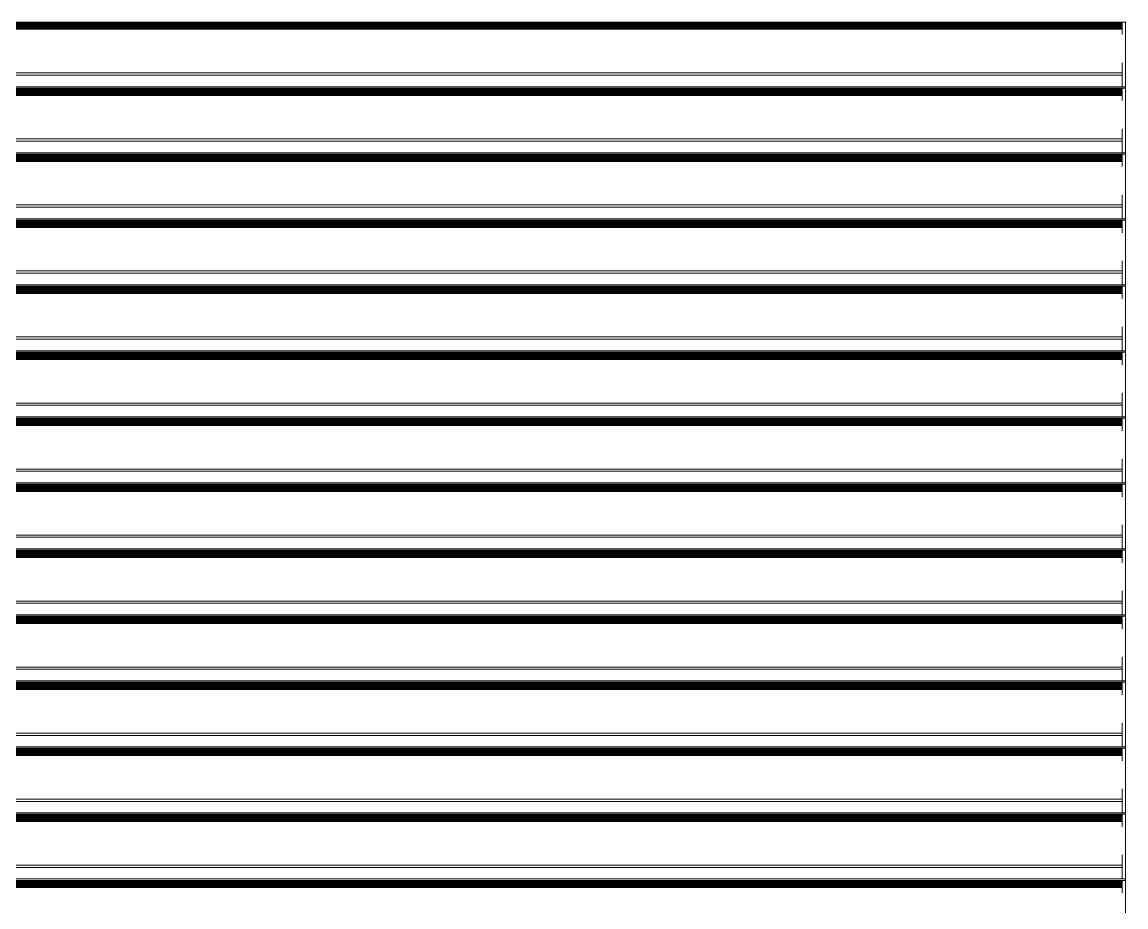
# Model space of a CAD drawing. Header units: inches. Extents: x 153221 to 157601, y -20468 to 0.
# Drawn here: x 154330.44 to 154361.76, y -20324.46 to -20299.34 of the extents above; entities that cross this region are included whole.
import ezdxf

# ---------------------------------------------------------------- set-up
doc = ezdxf.new("R2010")
doc.units = ezdxf.units.IN
doc.header["$MEASUREMENT"] = 0
doc.layers.add('DOOR-WIN RA', color=3, linetype='Continuous', lineweight=20)
doc.layers.add('HATCH RA', color=8, linetype='Continuous', lineweight=5)

# ---------------------------------------------------------------- blocks, each defined once
blk = doc.blocks.new('TDG')
at = {"layer": 'DOOR-WIN RA'}
for p, q in [((158902.078, -15992.603), (158968.483, -15992.603)), ((158968.481, -15992.628), (158902.078, -15992.628)), ((158968.481, -15992.631), (158902.078, -15992.631)), ((158968.48, -15992.647), (158902.078, -15992.647)), ((158968.48, -15992.664), (158902.078, -15992.664)), ((158968.479, -15992.683), (158968.48, -15992.664)), ((158968.48, -15992.647), (158968.481, -15992.631)), ((158968.48, -15992.664), (158968.48, -15992.647)), ((158968.481, -15992.628), (158968.483, -15992.607)), ((158968.481, -15992.631), (158968.481, -15992.628)), ((158968.483, -15992.603), (158968.58, -15992.603)), ((158968.58, -15992.603), (158968.599, -15992.603)), ((158968.58, -15992.964), (158968.58, -15992.603)), ((158968.479, -15992.683), (158902.078, -15992.683)), ((158968.479, -15992.702), (158902.078, -15992.702)), ((158968.479, -15992.721), (158902.078, -15992.721)), ((158968.478, -15992.741), (158902.078, -15992.741)), ((158968.479, -15992.761), (158902.078, -15992.761)), ((158968.479, -15992.781), (158902.078, -15992.781)), ((158968.479, -15992.8), (158902.078, -15992.8)), ((158968.48, -15992.818), (158902.078, -15992.818)), ((158968.478, -15992.741), (158968.479, -15992.721)), ((158968.479, -15992.761), (158968.478, -15992.741)), ((158968.479, -15992.702), (158968.479, -15992.683)), ((158968.479, -15992.721), (158968.479, -15992.702)), ((158968.479, -15992.781), (158968.479, -15992.761)), ((158968.479, -15992.8), (158968.479, -15992.781)), ((158968.48, -15992.818), (158968.479, -15992.8)), ((158968.482, -15992.924), (158968.48, -15992.818)), ((158968.483, -15992.975), (158968.482, -15992.924)), ((158968.58, -15994.52), (158968.58, -15992.964)), ((158968.483, -15994.52), (158968.483, -15993.808)), ((158968.476, -15994.111), (158902.078, -15994.111)), ((158968.472, -15994.177), (158902.078, -15994.177)), ((158968.483, -15994.52), (158902.078, -15994.52)), ((158902.078, -15994.562), (158968.58, -15994.562)), ((158968.481, -15994.587), (158902.078, -15994.587)), ((158968.481, -15994.589), (158902.078, -15994.589)), ((158968.48, -15994.606), (158902.078, -15994.606)), ((158968.48, -15994.623), (158902.078, -15994.623)), ((158968.479, -15994.641), (158968.48, -15994.623)), ((158968.48, -15994.606), (158968.481, -15994.589)), ((158968.48, -15994.623), (158968.48, -15994.606)), ((158968.481, -15994.587), (158968.483, -15994.566)), ((158968.481, -15994.589), (158968.481, -15994.587)), ((158968.58, -15994.52), (158968.483, -15994.52)), ((158968.58, -15994.562), (158968.58, -15994.52)), ((158968.58, -15994.923), (158968.58, -15994.562)), ((158968.479, -15994.641), (158902.078, -15994.641)), ((158968.479, -15994.66), (158902.078, -15994.66)), ((158968.479, -15994.68), (158902.078, -15994.68)), ((158968.478, -15994.7), (158902.078, -15994.7)), ((158968.479, -15994.72), (158902.078, -15994.72)), ((158968.479, -15994.739), (158902.078, -15994.739)), ((158968.479, -15994.758), (158902.078, -15994.758)), ((158968.48, -15994.777), (158902.078, -15994.777)), ((158968.478, -15994.7), (158968.479, -15994.68)), ((158968.479, -15994.72), (158968.478, -15994.7)), ((158968.479, -15994.66), (158968.479, -15994.641)), ((158968.479, -15994.68), (158968.479, -15994.66)), ((158968.479, -15994.739), (158968.479, -15994.72)), ((158968.479, -15994.758), (158968.479, -15994.739)), ((158968.48, -15994.777), (158968.479, -15994.758)), ((158968.483, -15994.934), (158968.48, -15994.777)), ((158968.58, -15996.479), (158968.58, -15994.923)), ((158968.483, -15996.479), (158968.483, -15995.767)), ((158968.476, -15996.07), (158902.078, -15996.07)), ((158968.472, -15996.135), (158902.078, -15996.135)), ((158968.483, -15996.479), (158902.078, -15996.479)), ((158902.078, -15996.521), (158968.483, -15996.521)), ((158968.481, -15996.546), (158902.078, -15996.546)), ((158968.481, -15996.548), (158902.078, -15996.548)), ((158968.48, -15996.564), (158902.078, -15996.564)), ((158968.48, -15996.582), (158902.078, -15996.582)), ((158968.479, -15996.6), (158968.48, -15996.582)), ((158968.48, -15996.564), (158968.481, -15996.548)), ((158968.48, -15996.582), (158968.48, -15996.564)), ((158968.481, -15996.546), (158968.483, -15996.525)), ((158968.481, -15996.548), (158968.481, -15996.546)), ((158968.58, -15996.479), (158968.483, -15996.479)), ((158968.483, -15996.521), (158968.58, -15996.521)), ((158968.58, -15996.521), (158968.58, -15996.479)), ((158968.58, -15996.882), (158968.58, -15996.521)), ((158968.479, -15996.6), (158902.078, -15996.6)), ((158968.479, -15996.619), (158902.078, -15996.619)), ((158968.479, -15996.639), (158902.078, -15996.639)), ((158968.478, -15996.659), (158902.078, -15996.659)), ((158968.479, -15996.679), (158902.078, -15996.679)), ((158968.479, -15996.698), (158902.078, -15996.698)), ((158968.479, -15996.717), (158902.078, -15996.717)), ((158968.48, -15996.735), (158902.078, -15996.735)), ((158968.478, -15996.659), (158968.479, -15996.639)), ((158968.479, -15996.679), (158968.478, -15996.659)), ((158968.479, -15996.619), (158968.479, -15996.6)), ((158968.479, -15996.639), (158968.479, -15996.619)), ((158968.479, -15996.698), (158968.479, -15996.679)), ((158968.479, -15996.717), (158968.479, -15996.698)), ((158968.48, -15996.735), (158968.479, -15996.717)), ((158968.483, -15996.892), (158968.48, -15996.735)), ((158968.58, -15998.438), (158968.58, -15996.882)), ((158968.483, -15998.438), (158968.483, -15997.725)), ((158968.476, -15998.029), (158902.078, -15998.029)), ((158968.472, -15998.094), (158902.078, -15998.094)), ((158968.483, -15998.438), (158902.078, -15998.438)), ((158902.078, -15998.479), (158968.483, -15998.479)), ((158968.481, -15998.504), (158902.078, -15998.504)), ((158968.481, -15998.507), (158902.078, -15998.507)), ((158968.48, -15998.523), (158902.078, -15998.523)), ((158968.48, -15998.54), (158902.078, -15998.54)), ((158968.479, -15998.559), (158902.078, -15998.559)), ((158968.479, -15998.559), (158968.48, -15998.54)), ((158968.479, -15998.578), (158968.479, -15998.559)), ((158968.48, -15998.523), (158968.481, -15998.507)), ((158968.48, -15998.54), (158968.48, -15998.523)), ((158968.481, -15998.504), (158968.483, -15998.484)), ((158968.481, -15998.507), (158968.481, -15998.504)), ((158968.58, -15998.438), (158968.483, -15998.438)), ((158968.483, -15998.479), (158968.58, -15998.479)), ((158968.58, -15998.479), (158968.58, -15998.438)), ((158968.58, -15998.84), (158968.58, -15998.479)), ((158968.479, -15998.578), (158902.078, -15998.578)), ((158968.479, -15998.597), (158902.078, -15998.597)), ((158968.478, -15998.617), (158902.078, -15998.617)), ((158968.479, -15998.637), (158902.078, -15998.637)), ((158968.479, -15998.657), (158902.078, -15998.657)), ((158968.479, -15998.676), (158902.078, -15998.676)), ((158968.48, -15998.694), (158902.078, -15998.694)), ((158968.478, -15998.617), (158968.479, -15998.597)), ((158968.479, -15998.637), (158968.478, -15998.617)), ((158968.479, -15998.597), (158968.479, -15998.578)), ((158968.479, -15998.657), (158968.479, -15998.637)), ((158968.479, -15998.676), (158968.479, -15998.657)), ((158968.48, -15998.694), (158968.479, -15998.676)), ((158968.482, -15998.8), (158968.48, -15998.694)), ((158968.483, -15998.851), (158968.482, -15998.8)), ((158968.58, -16000.396), (158968.58, -15998.84)), ((158968.483, -16000.396), (158968.483, -15999.684)), ((158968.476, -15999.987), (158902.078, -15999.987)), ((158968.472, -16000.053), (158902.078, -16000.053)), ((158968.483, -16000.396), (158902.078, -16000.396)), ((158902.078, -16000.438), (158968.483, -16000.438)), ((158968.481, -16000.463), (158902.078, -16000.463)), ((158968.481, -16000.466), (158902.078, -16000.466)), ((158968.48, -16000.482), (158902.078, -16000.482)), ((158968.48, -16000.499), (158902.078, -16000.499)), ((158968.479, -16000.517), (158902.078, -16000.517)), ((158968.479, -16000.517), (158968.48, -16000.499)), ((158968.479, -16000.536), (158968.479, -16000.517)), ((158968.48, -16000.482), (158968.481, -16000.466)), ((158968.48, -16000.499), (158968.48, -16000.482)), ((158968.481, -16000.463), (158968.483, -16000.442)), ((158968.481, -16000.466), (158968.481, -16000.463)), ((158968.58, -16000.396), (158968.483, -16000.396)), ((158968.483, -16000.438), (158968.58, -16000.438)), ((158968.58, -16000.438), (158968.58, -16000.396)), ((158968.58, -16000.799), (158968.58, -16000.438)), ((158968.479, -16000.536), (158902.078, -16000.536)), ((158968.479, -16000.556), (158902.078, -16000.556)), ((158968.478, -16000.576), (158902.078, -16000.576)), ((158968.479, -16000.596), (158902.078, -16000.596)), ((158968.479, -16000.616), (158902.078, -16000.616)), ((158968.479, -16000.635), (158902.078, -16000.635)), ((158968.48, -16000.653), (158902.078, -16000.653)), ((158968.478, -16000.576), (158968.479, -16000.556)), ((158968.479, -16000.596), (158968.478, -16000.576)), ((158968.479, -16000.556), (158968.479, -16000.536)), ((158968.479, -16000.616), (158968.479, -16000.596)), ((158968.479, -16000.635), (158968.479, -16000.616)), ((158968.48, -16000.653), (158968.479, -16000.635)), ((158968.482, -16000.758), (158968.48, -16000.653)), ((158968.483, -16000.81), (158968.482, -16000.758)), ((158968.58, -16002.355), (158968.58, -16000.799)), ((158968.483, -16002.355), (158968.483, -16001.643)), ((158968.476, -16001.946), (158902.078, -16001.946)), ((158968.472, -16002.011), (158902.078, -16002.011)), ((158968.483, -16002.355), (158902.078, -16002.355)), ((158902.078, -16002.397), (158968.483, -16002.397)), ((158968.481, -16002.422), (158902.078, -16002.422)), ((158968.481, -16002.424), (158902.078, -16002.424)), ((158968.48, -16002.44), (158902.078, -16002.44)), ((158968.48, -16002.458), (158902.078, -16002.458)), ((158968.479, -16002.476), (158902.078, -16002.476)), ((158968.479, -16002.476), (158968.48, -16002.458)), ((158968.479, -16002.495), (158968.479, -16002.476)), ((158968.48, -16002.44), (158968.481, -16002.424)), ((158968.48, -16002.458), (158968.48, -16002.44)), ((158968.481, -16002.422), (158968.483, -16002.401)), ((158968.481, -16002.424), (158968.481, -16002.422)), ((158968.58, -16002.355), (158968.483, -16002.355)), ((158968.483, -16002.397), (158968.58, -16002.397)), ((158968.58, -16002.397), (158968.58, -16002.355)), ((158968.58, -16002.758), (158968.58, -16002.397)), ((158968.479, -16002.495), (158902.078, -16002.495)), ((158968.479, -16002.515), (158902.078, -16002.515)), ((158968.478, -16002.535), (158902.078, -16002.535)), ((158968.479, -16002.555), (158902.078, -16002.555)), ((158968.479, -16002.574), (158902.078, -16002.574)), ((158968.479, -16002.593), (158902.078, -16002.593)), ((158968.48, -16002.611), (158902.078, -16002.611)), ((158968.478, -16002.535), (158968.479, -16002.515)), ((158968.479, -16002.555), (158968.478, -16002.535)), ((158968.479, -16002.515), (158968.479, -16002.495)), ((158968.479, -16002.574), (158968.479, -16002.555)), ((158968.479, -16002.593), (158968.479, -16002.574)), ((158968.48, -16002.611), (158968.479, -16002.593)), ((158968.482, -16002.717), (158968.48, -16002.611)), ((158968.483, -16002.768), (158968.482, -16002.717)), ((158968.58, -16004.314), (158968.58, -16002.758)), ((158968.483, -16004.314), (158968.483, -16003.601)), ((158968.476, -16003.905), (158902.078, -16003.905)), ((158968.472, -16003.97), (158902.078, -16003.97)), ((158968.483, -16004.314), (158902.078, -16004.314)), ((158902.078, -16004.355), (158968.58, -16004.355)), ((158968.481, -16004.38), (158902.078, -16004.38)), ((158968.481, -16004.383), (158902.078, -16004.383)), ((158968.48, -16004.399), (158902.078, -16004.399)), ((158968.48, -16004.416), (158902.078, -16004.416)), ((158968.479, -16004.435), (158902.078, -16004.435)), ((158968.479, -16004.454), (158902.078, -16004.454)), ((158968.479, -16004.435), (158968.48, -16004.416)), ((158968.479, -16004.454), (158968.479, -16004.435)), ((158968.479, -16004.474), (158968.479, -16004.454)), ((158968.48, -16004.399), (158968.481, -16004.383)), ((158968.48, -16004.416), (158968.48, -16004.399)), ((158968.481, -16004.38), (158968.483, -16004.36)), ((158968.481, -16004.383), (158968.481, -16004.38)), ((158968.58, -16004.314), (158968.483, -16004.314)), ((158968.58, -16004.355), (158968.58, -16004.314)), ((158968.58, -16004.716), (158968.58, -16004.355)), ((158968.479, -16004.474), (158902.078, -16004.474)), ((158968.478, -16004.493), (158902.078, -16004.493)), ((158968.479, -16004.513), (158902.078, -16004.513)), ((158968.479, -16004.533), (158902.078, -16004.533)), ((158968.479, -16004.552), (158902.078, -16004.552)), ((158968.48, -16004.57), (158902.078, -16004.57)), ((158968.478, -16004.493), (158968.479, -16004.474)), ((158968.479, -16004.513), (158968.478, -16004.493)), ((158968.479, -16004.533), (158968.479, -16004.513)), ((158968.479, -16004.552), (158968.479, -16004.533)), ((158968.48, -16004.57), (158968.479, -16004.552)), ((158968.483, -16004.727), (158968.48, -16004.57)), ((158968.58, -16006.272), (158968.58, -16004.716)), ((158968.483, -16006.272), (158968.483, -16005.56)), ((158968.476, -16005.863), (158902.078, -16005.863)), ((158968.472, -16005.929), (158902.078, -16005.929)), ((158968.483, -16006.272), (158902.078, -16006.272)), ((158902.078, -16006.314), (158968.483, -16006.314)), ((158968.481, -16006.339), (158902.078, -16006.339)), ((158968.481, -16006.342), (158902.078, -16006.342)), ((158968.48, -16006.358), (158902.078, -16006.358)), ((158968.48, -16006.375), (158902.078, -16006.375)), ((158968.479, -16006.393), (158902.078, -16006.393)), ((158968.479, -16006.413), (158902.078, -16006.413)), ((158968.479, -16006.393), (158968.48, -16006.375)), ((158968.479, -16006.413), (158968.479, -16006.393)), ((158968.479, -16006.432), (158968.479, -16006.413)), ((158968.48, -16006.358), (158968.481, -16006.342)), ((158968.48, -16006.375), (158968.48, -16006.358)), ((158968.481, -16006.339), (158968.483, -16006.318)), ((158968.481, -16006.342), (158968.481, -16006.339)), ((158968.58, -16006.272), (158968.483, -16006.272)), ((158968.483, -16006.314), (158968.58, -16006.314)), ((158968.58, -16006.314), (158968.58, -16006.272)), ((158968.58, -16006.675), (158968.58, -16006.314)), ((158968.479, -16006.432), (158902.078, -16006.432)), ((158968.478, -16006.452), (158902.078, -16006.452)), ((158968.479, -16006.472), (158902.078, -16006.472)), ((158968.479, -16006.492), (158902.078, -16006.492)), ((158968.479, -16006.511), (158902.078, -16006.511)), ((158968.48, -16006.529), (158902.078, -16006.529)), ((158968.478, -16006.452), (158968.479, -16006.432)), ((158968.479, -16006.472), (158968.478, -16006.452)), ((158968.479, -16006.492), (158968.479, -16006.472)), ((158968.479, -16006.511), (158968.479, -16006.492)), ((158968.48, -16006.529), (158968.479, -16006.511)), ((158968.482, -16006.634), (158968.48, -16006.529)), ((158968.483, -16006.686), (158968.482, -16006.634)), ((158968.58, -16008.231), (158968.58, -16006.675)), ((158968.483, -16008.231), (158968.483, -16007.519)), ((158968.476, -16007.822), (158902.078, -16007.822)), ((158968.472, -16007.888), (158902.078, -16007.888)), ((158968.483, -16008.231), (158902.078, -16008.231)), ((158902.078, -16008.273), (158968.483, -16008.273)), ((158968.481, -16008.298), (158902.078, -16008.298)), ((158968.481, -16008.3), (158902.078, -16008.3)), ((158968.48, -16008.316), (158902.078, -16008.316)), ((158968.48, -16008.334), (158902.078, -16008.334)), ((158968.479, -16008.352), (158902.078, -16008.352)), ((158968.479, -16008.371), (158902.078, -16008.371)), ((158968.479, -16008.352), (158968.48, -16008.334)), ((158968.479, -16008.371), (158968.479, -16008.352)), ((158968.479, -16008.391), (158968.479, -16008.371)), ((158968.48, -16008.316), (158968.481, -16008.3)), ((158968.48, -16008.334), (158968.48, -16008.316)), ((158968.481, -16008.298), (158968.483, -16008.277)), ((158968.481, -16008.3), (158968.481, -16008.298)), ((158968.58, -16008.231), (158968.483, -16008.231)), ((158968.483, -16008.273), (158968.58, -16008.273)), ((158968.58, -16008.273), (158968.58, -16008.231)), ((158968.58, -16008.634), (158968.58, -16008.273)), ((158968.479, -16008.391), (158902.078, -16008.391)), ((158968.478, -16008.411), (158902.078, -16008.411)), ((158968.479, -16008.431), (158902.078, -16008.431)), ((158968.479, -16008.45), (158902.078, -16008.45)), ((158968.479, -16008.469), (158902.078, -16008.469)), ((158968.48, -16008.487), (158902.078, -16008.487)), ((158968.478, -16008.411), (158968.479, -16008.391)), ((158968.479, -16008.431), (158968.478, -16008.411)), ((158968.479, -16008.45), (158968.479, -16008.431)), ((158968.479, -16008.469), (158968.479, -16008.45)), ((158968.48, -16008.487), (158968.479, -16008.469)), ((158968.482, -16008.593), (158968.48, -16008.487)), ((158968.483, -16008.645), (158968.482, -16008.593)), ((158968.58, -16010.19), (158968.58, -16008.634)), ((158968.483, -16010.19), (158968.483, -16009.478)), ((158968.476, -16009.781), (158902.078, -16009.781)), ((158968.472, -16009.846), (158902.078, -16009.846)), ((158968.483, -16010.19), (158902.078, -16010.19)), ((158902.078, -16010.231), (158968.483, -16010.231)), ((158968.481, -16010.256), (158902.078, -16010.256)), ((158968.481, -16010.259), (158902.078, -16010.259)), ((158968.48, -16010.275), (158902.078, -16010.275)), ((158968.48, -16010.292), (158902.078, -16010.292)), ((158968.479, -16010.311), (158902.078, -16010.311)), ((158968.479, -16010.33), (158902.078, -16010.33)), ((158968.479, -16010.311), (158968.48, -16010.292)), ((158968.479, -16010.33), (158968.479, -16010.311)), ((158968.479, -16010.35), (158968.479, -16010.33)), ((158968.48, -16010.275), (158968.481, -16010.259)), ((158968.48, -16010.292), (158968.48, -16010.275)), ((158968.481, -16010.256), (158968.483, -16010.236)), ((158968.481, -16010.259), (158968.481, -16010.256)), ((158968.58, -16010.19), (158968.483, -16010.19)), ((158968.483, -16010.231), (158968.58, -16010.231)), ((158968.58, -16010.231), (158968.58, -16010.19)), ((158968.58, -16010.592), (158968.58, -16010.231)), ((158968.479, -16010.35), (158902.078, -16010.35)), ((158968.478, -16010.369), (158902.078, -16010.369)), ((158968.479, -16010.389), (158902.078, -16010.389)), ((158968.479, -16010.409), (158902.078, -16010.409)), ((158968.479, -16010.428), (158902.078, -16010.428)), ((158968.48, -16010.446), (158902.078, -16010.446)), ((158968.478, -16010.369), (158968.479, -16010.35)), ((158968.479, -16010.389), (158968.478, -16010.369)), ((158968.479, -16010.409), (158968.479, -16010.389)), ((158968.479, -16010.428), (158968.479, -16010.409)), ((158968.48, -16010.446), (158968.479, -16010.428)), ((158968.483, -16010.603), (158968.48, -16010.446)), ((158968.58, -16012.148), (158968.58, -16010.592)), ((158968.483, -16012.148), (158968.483, -16011.436)), ((158968.476, -16011.739), (158902.078, -16011.739)), ((158968.472, -16011.805), (158902.078, -16011.805)), ((158968.483, -16012.148), (158902.078, -16012.148)), ((158902.078, -16012.19), (158968.483, -16012.19)), ((158968.481, -16012.215), (158902.078, -16012.215)), ((158968.481, -16012.218), (158902.078, -16012.218)), ((158968.48, -16012.234), (158902.078, -16012.234)), ((158968.48, -16012.251), (158902.078, -16012.251)), ((158968.479, -16012.269), (158902.078, -16012.269)), ((158968.479, -16012.289), (158902.078, -16012.289)), ((158968.479, -16012.308), (158902.078, -16012.308)), ((158968.478, -16012.328), (158968.479, -16012.308)), ((158968.479, -16012.269), (158968.48, -16012.251)), ((158968.479, -16012.289), (158968.479, -16012.269)), ((158968.479, -16012.308), (158968.479, -16012.289)), ((158968.48, -16012.234), (158968.481, -16012.218)), ((158968.48, -16012.251), (158968.48, -16012.234)), ((158968.481, -16012.215), (158968.483, -16012.194)), ((158968.481, -16012.218), (158968.481, -16012.215)), ((158968.58, -16012.148), (158968.483, -16012.148)), ((158968.483, -16012.19), (158968.58, -16012.19)), ((158968.58, -16012.19), (158968.58, -16012.148)), ((158968.58, -16012.551), (158968.58, -16012.19)), ((158968.478, -16012.328), (158902.078, -16012.328)), ((158968.479, -16012.348), (158902.078, -16012.348)), ((158968.479, -16012.368), (158902.078, -16012.368)), ((158968.479, -16012.387), (158902.078, -16012.387)), ((158968.48, -16012.405), (158902.078, -16012.405)), ((158968.479, -16012.348), (158968.478, -16012.328)), ((158968.479, -16012.368), (158968.479, -16012.348)), ((158968.479, -16012.387), (158968.479, -16012.368)), ((158968.48, -16012.405), (158968.479, -16012.387)), ((158968.482, -16012.51), (158968.48, -16012.405)), ((158968.483, -16012.562), (158968.482, -16012.51)), ((158968.58, -16014.107), (158968.58, -16012.551)), ((158968.483, -16014.107), (158968.483, -16013.395)), ((158968.476, -16013.698), (158902.078, -16013.698)), ((158968.472, -16013.764), (158902.078, -16013.764)), ((158968.483, -16014.107), (158902.078, -16014.107)), ((158902.078, -16014.149), (158968.483, -16014.149)), ((158968.481, -16014.174), (158902.078, -16014.174)), ((158968.481, -16014.176), (158902.078, -16014.176)), ((158968.48, -16014.192), (158902.078, -16014.192)), ((158968.48, -16014.21), (158902.078, -16014.21)), ((158968.479, -16014.228), (158902.078, -16014.228)), ((158968.479, -16014.247), (158902.078, -16014.247)), ((158968.479, -16014.267), (158902.078, -16014.267)), ((158968.478, -16014.287), (158968.479, -16014.267)), ((158968.479, -16014.228), (158968.48, -16014.21)), ((158968.479, -16014.247), (158968.479, -16014.228)), ((158968.479, -16014.267), (158968.479, -16014.247)), ((158968.48, -16014.192), (158968.481, -16014.176)), ((158968.48, -16014.21), (158968.48, -16014.192)), ((158968.481, -16014.174), (158968.483, -16014.153)), ((158968.481, -16014.176), (158968.481, -16014.174)), ((158968.58, -16014.107), (158968.483, -16014.107)), ((158968.483, -16014.149), (158968.58, -16014.149)), ((158968.58, -16014.149), (158968.58, -16014.107)), ((158968.58, -16014.51), (158968.58, -16014.149)), ((158968.478, -16014.287), (158902.078, -16014.287)), ((158968.479, -16014.307), (158902.078, -16014.307)), ((158968.479, -16014.326), (158902.078, -16014.326)), ((158968.479, -16014.345), (158902.078, -16014.345)), ((158968.48, -16014.364), (158902.078, -16014.364)), ((158968.479, -16014.307), (158968.478, -16014.287)), ((158968.479, -16014.326), (158968.479, -16014.307)), ((158968.479, -16014.345), (158968.479, -16014.326)), ((158968.48, -16014.364), (158968.479, -16014.345)), ((158968.482, -16014.469), (158968.48, -16014.364)), ((158968.483, -16014.521), (158968.482, -16014.469)), ((158968.58, -16016.066), (158968.58, -16014.51)), ((158968.483, -16016.066), (158968.483, -16015.354)), ((158968.476, -16015.657), (158902.078, -16015.657)), ((158968.472, -16015.722), (158902.078, -16015.722)), ((158968.483, -16016.066), (158902.078, -16016.066)), ((158902.078, -16016.107), (158968.483, -16016.107)), ((158968.481, -16016.132), (158902.078, -16016.132)), ((158968.481, -16016.135), (158902.078, -16016.135)), ((158968.48, -16016.151), (158902.078, -16016.151)), ((158968.48, -16016.168), (158902.078, -16016.168)), ((158968.479, -16016.187), (158902.078, -16016.187)), ((158968.479, -16016.206), (158902.078, -16016.206)), ((158968.479, -16016.226), (158902.078, -16016.226)), ((158968.478, -16016.246), (158968.479, -16016.226)), ((158968.479, -16016.187), (158968.48, -16016.168)), ((158968.479, -16016.206), (158968.479, -16016.187)), ((158968.479, -16016.226), (158968.479, -16016.206)), ((158968.48, -16016.151), (158968.481, -16016.135)), ((158968.48, -16016.168), (158968.48, -16016.151)), ((158968.481, -16016.132), (158968.483, -16016.112)), ((158968.481, -16016.135), (158968.481, -16016.132)), ((158968.58, -16016.066), (158968.483, -16016.066)), ((158968.483, -16016.107), (158968.58, -16016.107)), ((158968.58, -16016.107), (158968.58, -16016.066)), ((158968.58, -16016.468), (158968.58, -16016.107)), ((158968.478, -16016.246), (158902.078, -16016.246)), ((158968.479, -16016.265), (158902.078, -16016.265)), ((158968.479, -16016.285), (158902.078, -16016.285)), ((158968.479, -16016.304), (158902.078, -16016.304)), ((158968.48, -16016.322), (158902.078, -16016.322)), ((158968.479, -16016.265), (158968.478, -16016.246)), ((158968.479, -16016.285), (158968.479, -16016.265)), ((158968.479, -16016.304), (158968.479, -16016.285)), ((158968.48, -16016.322), (158968.479, -16016.304)), ((158968.482, -16016.428), (158968.48, -16016.322)), ((158968.483, -16016.479), (158968.482, -16016.428)), ((158968.58, -16018.024), (158968.58, -16016.468)), ((158968.483, -16018.024), (158968.483, -16017.312)), ((158968.476, -16017.615), (158902.078, -16017.615)), ((158968.472, -16017.681), (158902.078, -16017.681)), ((158968.483, -16018.024), (158902.078, -16018.024)), ((158902.078, -16018.066), (158968.483, -16018.066)), ((158968.481, -16018.091), (158902.078, -16018.091)), ((158968.481, -16018.094), (158902.078, -16018.094)), ((158968.48, -16018.11), (158902.078, -16018.11)), ((158968.48, -16018.127), (158902.078, -16018.127)), ((158968.479, -16018.145), (158902.078, -16018.145)), ((158968.479, -16018.165), (158902.078, -16018.165)), ((158968.479, -16018.184), (158902.078, -16018.184)), ((158968.478, -16018.204), (158902.078, -16018.204)), ((158968.478, -16018.204), (158968.479, -16018.184)), ((158968.479, -16018.224), (158968.478, -16018.204)), ((158968.479, -16018.145), (158968.48, -16018.127)), ((158968.479, -16018.165), (158968.479, -16018.145)), ((158968.479, -16018.184), (158968.479, -16018.165)), ((158968.48, -16018.11), (158968.481, -16018.094)), ((158968.48, -16018.127), (158968.48, -16018.11)), ((158968.481, -16018.091), (158968.483, -16018.07)), ((158968.481, -16018.094), (158968.481, -16018.091)), ((158968.58, -16018.024), (158968.483, -16018.024)), ((158968.483, -16018.066), (158968.58, -16018.066)), ((158968.58, -16018.066), (158968.58, -16018.024)), ((158968.58, -16018.427), (158968.58, -16018.066)), ((158968.479, -16018.224), (158902.078, -16018.224)), ((158968.479, -16018.244), (158902.078, -16018.244)), ((158968.479, -16018.263), (158902.078, -16018.263)), ((158968.48, -16018.281), (158902.078, -16018.281)), ((158968.479, -16018.244), (158968.479, -16018.224)), ((158968.479, -16018.263), (158968.479, -16018.244)), ((158968.48, -16018.281), (158968.479, -16018.263)), ((158968.483, -16018.438), (158968.48, -16018.281)), ((158968.58, -16019.983), (158968.58, -16018.427))]:
    blk.add_line(p, q, dxfattribs=at)

msp = doc.modelspace()

# ---------------------------------------------------------------- block references
at = {"layer": 'HATCH RA', "xscale": 0.9568106312292479, "yscale": 0.9568106312292479, "zscale": 0.9568106312292479}
msp.add_blockref('TDG', (2258.922, -4997.452), dxfattribs=at)

doc.saveas('drawing.dxf')
